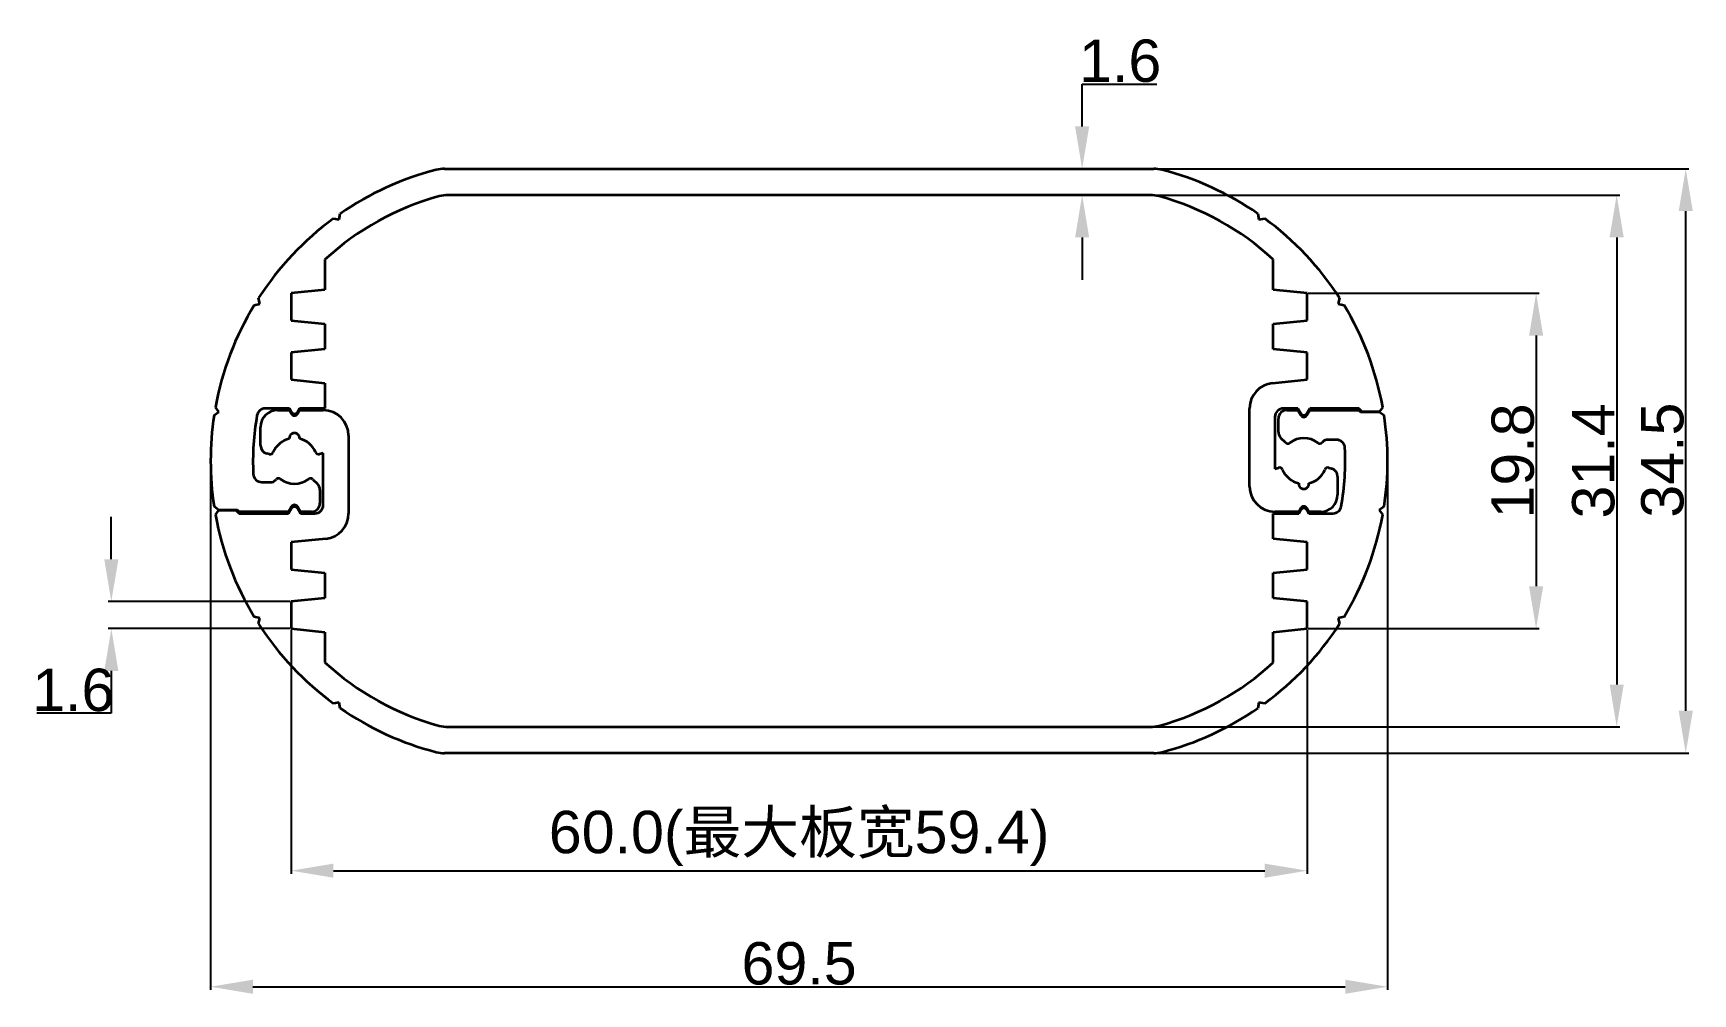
# Model space of a CAD drawing. Header units: inches. Extents: x -10.5 to 87.5, y -14.2 to 42.5.
import ezdxf

# ---------------------------------------------------------------- set-up
doc = ezdxf.new("R2010")
doc.units = ezdxf.units.IN
doc.header["$MEASUREMENT"] = 0
doc.layers.add('1', color=30, linetype='Continuous')
doc.layers.add('Visible (ISO)', color=7, linetype='Continuous', lineweight=35)
doc.styles.get("Standard").update_dxf_attribs({"font": 'arial.ttf'})
doc.dimstyles.get("Standard").update_dxf_attribs({"dimtxt": 2.5, "dimasz": 2.5, "dimexe": 0.18, "dimexo": 0.0625, "dimgap": 0.09, "dimtad": 1, "dimtoh": 1, "dimdec": 1, "dimzin": 0, "dimdsep": 46, "dimtxsty": 'Standard', "dimcen": 0.09, "dimadec": 0, "dimazin": 0, "dimtfac": 1, "dimtdec": 1, "dimtofl": 0, "dimtmove": 0, "dimatfit": 3, "dimfxl": 1, "dimtolj": 1, "dimtzin": 0, "dimarcsym": 0})

# ---------------------------------------------------------------- blocks, each defined once
blk = doc.blocks.new('*D1')
at = {"color": 0, "lineweight": -2}
for p, q in [((0, 17.188), (0, -13.975)), ((69.5, 17.188), (69.5, -13.975)), ((2.5, -13.795), (67, -13.795))]:
    blk.add_line(p, q, dxfattribs=at)
at = {"color": 0}
for points in [[(2.5, -13.378), (2.5, -14.211), (0, -13.795)], [(67, -13.378), (67, -14.211), (69.5, -13.795)]]:
    blk.add_solid(points, dxfattribs=at)
at = {"layer": 'Defpoints', "color": 0}
for p in [(0, 17.25), (69.5, 17.25), (69.5, -13.795)]:
    blk.add_point(p, dxfattribs=at)
at = {"color": 0, "insert": (34.75, -12.428), "char_height": 2.5, "attachment_point": 5}
blk.add_mtext('\\A1;69.5', dxfattribs=at)
blk = doc.blocks.new('*D2')
at = {"color": 0, "lineweight": -2}
for p, q in [((51.615, 34.5), (87.286, 34.5)), ((87.106, 2.5), (87.106, 32)), ((50.733, 0), (87.286, 0))]:
    blk.add_line(p, q, dxfattribs=at)
at = {"color": 0}
for points in [[(86.689, 32), (87.523, 32), (87.106, 34.5)], [(86.689, 2.5), (87.523, 2.5), (87.106, 0)]]:
    blk.add_solid(points, dxfattribs=at)
at = {"layer": 'Defpoints', "color": 0}
for p in [(51.552, 34.5), (87.106, 34.5), (50.671, 0)]:
    blk.add_point(p, dxfattribs=at)
at = {"color": 0, "insert": (85.739, 17.299), "char_height": 2.5, "attachment_point": 5, "rotation": 90}
blk.add_mtext('\\A1;34.5', dxfattribs=at)
blk = doc.blocks.new('*D3')
at = {"color": 0, "lineweight": -2}
for p, q in [((-5.863, 11.45), (-5.863, 13.95)), ((4.688, 8.95), (-6.043, 8.95)), ((4.688, 7.35), (-6.043, 7.35)), ((-5.863, 4.85), (-5.863, 2.35)), ((-5.863, 2.35), (-10.267, 2.35))]:
    blk.add_line(p, q, dxfattribs=at)
at = {"color": 0}
for points in [[(-6.279, 11.45), (-5.446, 11.45), (-5.863, 8.95)], [(-6.279, 4.85), (-5.446, 4.85), (-5.863, 7.35)]]:
    blk.add_solid(points, dxfattribs=at)
at = {"layer": 'Defpoints', "color": 0}
for p in [(4.75, 8.95), (-5.863, 7.35), (4.75, 7.35)]:
    blk.add_point(p, dxfattribs=at)
at = {"color": 0, "insert": (-8.11, 3.716), "char_height": 2.5, "attachment_point": 5}
blk.add_mtext('\\A1;1.6', dxfattribs=at)
blk = doc.blocks.new('*D4')
at = {"color": 0, "lineweight": -2}
for p, q in [((51.463, 37), (51.463, 39.5)), ((51.463, 39.5), (55.868, 39.5)), ((51.401, 34.5), (51.283, 34.5)), ((51.526, 32.95), (51.643, 32.95)), ((51.463, 30.45), (51.463, 27.95))]:
    blk.add_line(p, q, dxfattribs=at)
at = {"color": 0}
for points in [[(51.047, 37), (51.88, 37), (51.463, 34.5)], [(51.047, 30.45), (51.88, 30.45), (51.463, 32.95)]]:
    blk.add_solid(points, dxfattribs=at)
at = {"layer": 'Defpoints', "color": 0}
for p in [(51.463, 34.5), (51.463, 34.5), (51.463, 32.95)]:
    blk.add_point(p, dxfattribs=at)
at = {"color": 0, "insert": (53.71, 40.866), "char_height": 2.5, "attachment_point": 5}
blk.add_mtext('\\A1;1.6', dxfattribs=at)
blk = doc.blocks.new('*D5')
at = {"color": 0, "lineweight": -2}
for p, q in [((55.547, 32.95), (83.207, 32.95)), ((83.027, 30.45), (83.027, 4.05)), ((55.547, 1.55), (83.207, 1.55))]:
    blk.add_line(p, q, dxfattribs=at)
at = {"color": 0}
for points in [[(82.611, 30.45), (83.444, 30.45), (83.027, 32.95)], [(82.611, 4.05), (83.444, 4.05), (83.027, 1.55)]]:
    blk.add_solid(points, dxfattribs=at)
at = {"layer": 'Defpoints', "color": 0}
for p in [(55.485, 32.95), (55.485, 1.55), (83.027, 1.55)]:
    blk.add_point(p, dxfattribs=at)
at = {"color": 0, "insert": (81.66, 17.25), "char_height": 2.5, "attachment_point": 5, "rotation": 90}
blk.add_mtext('\\A1;31.4', dxfattribs=at)
blk = doc.blocks.new('*D6')
at = {"color": 0, "lineweight": -2}
for p, q in [((64.812, 27.15), (78.449, 27.15)), ((78.269, 24.65), (78.269, 9.85)), ((64.812, 7.35), (78.449, 7.35))]:
    blk.add_line(p, q, dxfattribs=at)
at = {"color": 0}
for points in [[(77.852, 24.65), (78.686, 24.65), (78.269, 27.15)], [(77.852, 9.85), (78.686, 9.85), (78.269, 7.35)]]:
    blk.add_solid(points, dxfattribs=at)
at = {"layer": 'Defpoints', "color": 0}
for p in [(64.75, 27.15), (64.75, 7.35), (78.269, 7.35)]:
    blk.add_point(p, dxfattribs=at)
at = {"color": 0, "insert": (76.903, 17.25), "char_height": 2.5, "attachment_point": 5, "rotation": 90}
blk.add_mtext('\\A1;19.8', dxfattribs=at)
blk = doc.blocks.new('*D7')
at = {"layer": '1', "color": 0, "lineweight": -2}
for p, q in [((4.75, 7.288), (4.75, -7.122)), ((64.75, 7.288), (64.75, -7.122)), ((7.25, -6.942), (62.25, -6.942))]:
    blk.add_line(p, q, dxfattribs=at)
at = {"layer": '1', "color": 0}
for points in [[(7.25, -6.526), (7.25, -7.359), (4.75, -6.942)], [(62.25, -6.526), (62.25, -7.359), (64.75, -6.942)]]:
    blk.add_solid(points, dxfattribs=at)
at = {"layer": 'Defpoints', "color": 0}
for p in [(4.75, 7.35), (64.75, 7.35), (64.75, -6.942)]:
    blk.add_point(p, dxfattribs=at)
at = {"layer": '1', "color": 0, "insert": (34.75, -5.034), "char_height": 2.5, "attachment_point": 5}
blk.add_mtext('\\A1;60.0({\\fSimSun|b0|i0|c134|p2;最大板宽}59.4)', dxfattribs=at)

msp = doc.modelspace()

# ---------------------------------------------------------------- linework, layer by layer
at = {"layer": 'Visible (ISO)'}
for p, q in [((13.813, 34.5), (55.687, 34.5)), ((55.485, 32.95), (14.015, 32.95)), ((7.251, 31.562), (7.597, 31.504)), ((7.597, 31.504), (7.656, 31.85)), ((61.844, 31.85), (61.903, 31.504)), ((61.903, 31.504), (62.249, 31.562)), ((6.75, 29.143), (6.75, 27.35)), ((62.75, 27.35), (62.75, 29.143)), ((2.573, 26.455), (2.915, 26.534)), ((2.915, 26.534), (2.837, 26.876)), ((6.75, 27.35), (4.75, 27.15)), ((4.75, 27.15), (4.75, 25.55)), ((64.75, 27.15), (62.75, 27.35)), ((64.75, 25.55), (64.75, 27.15)), ((66.663, 26.876), (66.585, 26.534)), ((66.585, 26.534), (66.927, 26.455)), ((4.75, 25.55), (6.75, 25.35)), ((62.75, 25.35), (64.75, 25.55)), ((6.75, 25.35), (6.75, 23.85)), ((62.75, 23.85), (62.75, 25.35)), ((6.75, 23.85), (4.75, 23.65)), ((4.75, 23.65), (4.75, 22.05)), ((64.75, 23.65), (62.75, 23.85)), ((64.75, 22.05), (64.75, 23.65)), ((4.75, 22.05), (6.75, 21.85)), ((6.75, 21.85), (6.75, 20.35)), ((62.701, 21.845), (64.75, 22.05)), ((0.206, 19.946), (0.492, 20.15)), ((0.492, 20.15), (0.288, 20.436)), ((4.65, 20.35), (3.231, 20.35)), ((3.95, 20.25), (4.65, 20.25)), ((4.777, 20.13), (4.65, 20.35)), ((4.65, 20.25), (4.777, 20.03)), ((5.25, 20.35), (5.123, 20.13)), ((5.123, 20.03), (5.25, 20.25)), ((6.75, 20.35), (5.25, 20.35)), ((5.25, 20.25), (6.65, 20.25)), ((61.35, 15.75), (61.35, 20.353)), ((62.85, 19.85), (62.85, 16.794)), ((63.05, 18.957), (63.05, 19.75)), ((64.2, 20.35), (63.35, 20.35)), ((63.55, 20.25), (64.2, 20.25)), ((64.377, 20.044), (64.2, 20.35)), ((64.2, 20.25), (64.377, 19.944)), ((64.9, 20.35), (64.723, 20.044)), ((64.723, 19.944), (64.9, 20.25)), ((67.808, 20.35), (64.9, 20.35)), ((64.9, 20.25), (67.808, 20.25)), ((68.008, 20.15), (67.808, 20.35)), ((67.808, 20.25), (67.908, 20.15)), ((67.908, 20.15), (69.008, 20.15)), ((69.008, 20.15), (68.008, 20.15)), ((69.212, 20.436), (69.008, 20.15)), ((69.008, 20.15), (69.294, 19.946)), ((2.95, 18.17), (2.95, 19.25)), ((8.15, 18.75), (8.15, 14.147)), ((3.465, 17.648), (3.321, 17.687)), ((6.65, 17.706), (6.435, 17.648)), ((6.65, 14.65), (6.65, 17.706)), ((63.463, 18.337), (63.196, 18.604)), ((65.741, 18.441), (65.637, 18.337)), ((66.481, 18.5), (65.883, 18.5)), ((62.85, 16.794), (63.065, 16.852)), ((66.035, 16.852), (66.179, 16.813)), ((3.019, 16), (3.617, 16)), ((3.759, 16.059), (3.863, 16.163)), ((6.037, 16.163), (6.304, 15.896)), ((66.55, 16.33), (66.55, 15.25)), ((6.45, 15.543), (6.45, 14.75)), ((0.492, 14.35), (0.206, 14.554)), ((0.288, 14.064), (0.492, 14.35)), ((0.492, 14.35), (1.492, 14.35)), ((1.592, 14.35), (0.492, 14.35)), ((1.492, 14.35), (1.692, 14.15)), ((1.692, 14.25), (1.592, 14.35)), ((4.6, 14.25), (1.692, 14.25)), ((1.692, 14.15), (4.6, 14.15)), ((4.777, 14.556), (4.6, 14.25)), ((4.6, 14.15), (4.777, 14.456)), ((5.3, 14.25), (5.123, 14.556)), ((5.123, 14.456), (5.3, 14.15)), ((5.95, 14.25), (5.3, 14.25)), ((5.3, 14.15), (6.15, 14.15)), ((62.75, 12.65), (62.75, 14.15)), ((62.75, 14.15), (64.25, 14.15)), ((64.25, 14.25), (62.85, 14.25)), ((64.377, 14.47), (64.25, 14.25)), ((64.25, 14.15), (64.377, 14.37)), ((64.85, 14.25), (64.723, 14.47)), ((64.723, 14.37), (64.85, 14.15)), ((65.55, 14.25), (64.85, 14.25)), ((64.85, 14.15), (66.269, 14.15)), ((69.294, 14.554), (69.008, 14.35)), ((69.008, 14.35), (69.212, 14.064)), ((6.799, 12.655), (4.75, 12.45)), ((4.75, 12.45), (4.75, 10.85)), ((64.75, 12.45), (62.75, 12.65)), ((64.75, 10.85), (64.75, 12.45)), ((4.75, 10.85), (6.75, 10.65)), ((62.75, 10.65), (64.75, 10.85)), ((6.75, 10.65), (6.75, 9.15)), ((62.75, 9.15), (62.75, 10.65)), ((6.75, 9.15), (4.75, 8.95)), ((4.75, 8.95), (4.75, 7.35)), ((64.75, 8.95), (62.75, 9.15)), ((64.75, 7.35), (64.75, 8.95)), ((2.915, 7.966), (2.573, 8.045)), ((2.837, 7.624), (2.915, 7.966)), ((66.927, 8.045), (66.585, 7.966)), ((66.585, 7.966), (66.663, 7.624)), ((4.75, 7.35), (6.75, 7.15)), ((6.75, 7.15), (6.75, 5.357)), ((62.75, 7.15), (64.75, 7.35)), ((62.75, 5.357), (62.75, 7.15)), ((7.597, 2.996), (7.251, 2.938)), ((7.656, 2.65), (7.597, 2.996)), ((61.903, 2.996), (61.844, 2.65)), ((62.249, 2.938), (61.903, 2.996)), ((14.015, 1.55), (55.485, 1.55)), ((55.687, 0), (13.813, 0))]:
    msp.add_line(p, q, dxfattribs=at)
for centre, radius, start, end in [((17.75, 17.25), 17.75, 104.47565, 124.65986), ((13.813, 32.5), 2, 90, 104.47565), ((55.687, 32.5), 2, 75.52435, 90), ((51.75, 17.25), 17.75, 55.34014, 75.52435), ((17.75, 17.25), 16.2, 105.24969, 132.76651), ((14.015, 30.95), 2, 90, 105.24969), ((55.485, 30.95), 2, 74.75031, 90), ((51.75, 17.25), 16.2, 47.23349, 74.75031), ((17.75, 17.25), 17.75, 126.26267, 147.15986), ((51.75, 17.25), 17.75, 32.84014, 53.73733), ((17.75, 17.25), 17.75, 148.76267, 169.65986), ((51.75, 17.25), 17.75, 10.34014, 31.23733), ((62.85, 20.353), 1.5, 95.71059, 180), ((17.75, 17.25), 17.75, 171.26267, 188.73733), ((17.75, 17.25), 15.25, 169.84736, 182.9146), ((3.231, 19.85), 0.5, 90, 169.84736), ((3.95, 19.25), 1, 90, 180), ((4.95, 20.23), 0.2, 210, 330), ((4.95, 20.13), 0.2, 210, 330), ((6.65, 18.75), 1.5, 0, 90), ((63.35, 19.85), 0.5, 90, 180), ((63.55, 19.75), 0.5, 90, 180), ((64.55, 20.144), 0.2, 210, 330), ((64.55, 20.044), 0.2, 210, 330), ((51.75, 17.25), 17.75, 351.26267, 8.73733), ((4.95, 18.6), 0.3, 353.62063, 186.37937), ((63.55, 18.957), 0.5, 180, 225), ((3.45, 18.17), 0.5, 180, 255), ((3.517, 17.841), 0.2, 255, 337.58633), ((4.95, 17.25), 1.35, 102.75874, 157.58633), ((4.95, 17.25), 1.35, 22.41367, 77.24126), ((6.383, 17.841), 0.2, 202.41367, 285), ((63.605, 18.478), 0.2, 225, 307.58633), ((64.55, 17.25), 1.35, 52.41367, 127.58633), ((65.495, 18.478), 0.2, 232.41367, 315), ((65.883, 18.3), 0.2, 90, 135), ((66.481, 18), 0.5, 2.9146, 90), ((51.75, 17.25), 15.25, 349.84736, 2.9146), ((63.117, 16.659), 0.2, 22.41367, 105), ((64.55, 17.25), 1.35, 202.41367, 257.24126), ((64.55, 17.25), 1.35, 282.75874, 337.58633), ((65.983, 16.659), 0.2, 75, 157.58633), ((66.05, 16.33), 0.5, 0, 75), ((3.019, 16.5), 0.5, 182.9146, 270), ((3.617, 16.2), 0.2, 270, 315), ((4.005, 16.022), 0.2, 52.41367, 135), ((4.95, 17.25), 1.35, 232.41367, 307.58633), ((5.895, 16.022), 0.2, 45, 127.58633), ((5.95, 15.543), 0.5, 360, 45), ((62.85, 15.75), 1.5, 180, 270), ((64.55, 15.9), 0.3, 173.62063, 6.37937), ((5.95, 14.75), 0.5, 270, 0), ((65.55, 15.25), 1, 270, 0), ((17.75, 17.25), 17.75, 190.34014, 211.23733), ((4.95, 14.456), 0.2, 30, 150), ((4.95, 14.356), 0.2, 30, 150), ((6.15, 14.65), 0.5, 270, 0), ((6.65, 14.147), 1.5, 275.71059, 0), ((64.55, 14.37), 0.2, 30, 150), ((64.55, 14.27), 0.2, 30, 150), ((66.269, 14.65), 0.5, 270, 349.84736), ((51.75, 17.25), 17.75, 328.76267, 349.65986), ((17.75, 17.25), 17.75, 212.84014, 233.73733), ((51.75, 17.25), 17.75, 306.26267, 327.15986), ((17.75, 17.25), 16.2, 227.23349, 254.75031), ((51.75, 17.25), 16.2, 285.24969, 312.76651), ((17.75, 17.25), 17.75, 235.34014, 255.52435), ((51.75, 17.25), 17.75, 284.47565, 304.65986), ((14.015, 3.55), 2, 254.75031, 270), ((55.485, 3.55), 2, 270, 285.24969), ((13.813, 2), 2, 255.52435, 270), ((55.687, 2), 2, 270, 284.47565)]:
    msp.add_arc(centre, radius, start, end, dxfattribs=at)

# ---------------------------------------------------------------- dimensions: what is measured, and where the dimension line sits
for base, p1, p2, angle, picture, middle in [((51.463251195, 34.5), (51.463251195, 32.95), (51.463251195, 34.5), 270, '*D4', (53.710481755, 40.866432469)), ((83.027, 1.55), (55.485, 32.95), (55.485, 1.55), 270, '*D5', (81.66, 17.25)), ((-5.863, 7.35), (4.75, 8.95), (4.75, 7.35), 90, '*D3', (-8.11, 3.716))]:
    dim = msp.add_linear_dim(base=base, p1=p1, p2=p2, angle=angle, dimstyle='Standard')
    dim.commit()
    dim.dimension.update_dxf_attribs({"geometry": picture, "text_midpoint": middle})
dim = msp.add_linear_dim(base=(87.106, 34.5), p1=(50.671, 0), p2=(51.552, 34.5), angle=90, dimstyle='Standard')
dim.commit()
dim.dimension.update_dxf_attribs({"geometry": '*D2', "text_midpoint": (87.106, 17.299), "dimtype": 160})
dim = msp.add_aligned_dim(p1=(64.75, 27.15), p2=(64.75, 7.35), distance=13.519, dimstyle='Standard')
dim.commit()
dim.dimension.update_dxf_attribs({"geometry": '*D6', "text_midpoint": (76.903, 17.25)})
dim = msp.add_linear_dim(base=(69.5, -13.795), p1=(0, 17.25), p2=(69.5, 17.25), dimstyle='Standard')
dim.commit()
dim.dimension.update_dxf_attribs({"geometry": '*D1', "text_midpoint": (34.75, -12.428)})
at = {"layer": '1'}
dim = msp.add_linear_dim(base=(64.75, -6.942), p1=(4.75, 7.35), p2=(64.75, 7.35), text='<>({\\fSimSun|b0|i0|c134|p2;最大板宽}59.4)', dimstyle='Standard', dxfattribs=at)
dim.commit()
dim.dimension.update_dxf_attribs({"geometry": '*D7', "text_midpoint": (34.75, -5.034)})

doc.saveas('drawing.dxf')
